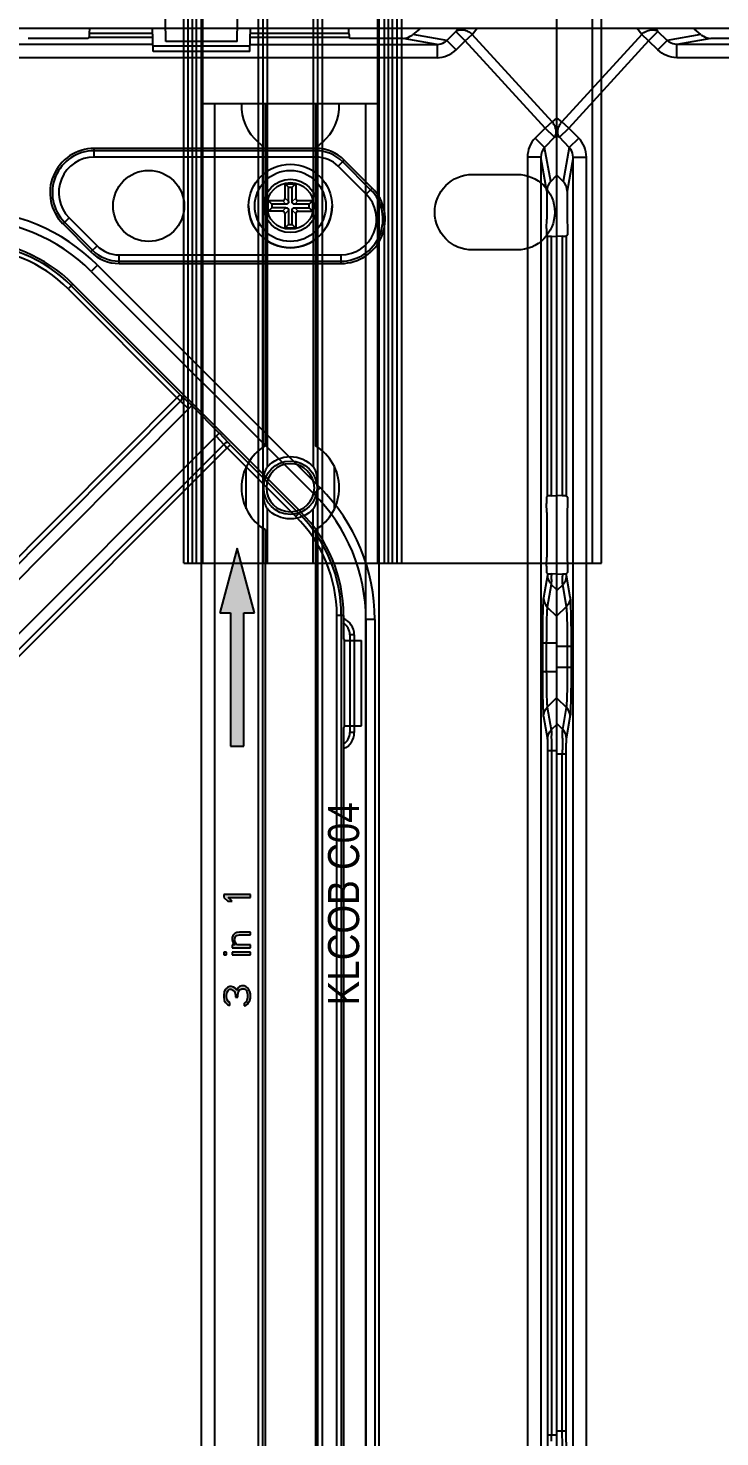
# Model space of a CAD drawing. Header units: millimetres. Extents: x 7531 to 19147, y 2539 to 6525.
# Drawn here: x 16164 to 16241.8, y 4604.5 to 4763 of the extents above; entities that cross this region are included whole.
import ezdxf

# ---------------------------------------------------------------- set-up
doc = ezdxf.new("R2010")
doc.units = ezdxf.units.MM
doc.layers.add('02___PRT_ALL_AXES', color=7, linetype='Continuous')
doc.layers.add('1轮廓线', color=7, linetype='Continuous', lineweight=25)
doc.styles.get("Standard").update_dxf_attribs({"font": 'arial.ttf'})

# ---------------------------------------------------------------- blocks, each defined once
blk = doc.blocks.new('DASFASFASEFWE')
at = {"color": 7, "linetype": 'Continuous'}
for p, q in [((378.89, 3528.24), (378.35, 3527.7)), ((378.35, 3527.7), (390.6, 3515.45)), ((378.71, 3528.05), (390.94, 3515.82)), ((404.52, 3502.61), (378.89, 3528.24)), ((390.95, 3515.81), (279.98, 3404.29)), ((391, 3515.06), (280.37, 3403.9)), ((391, 3515.06), (391.91, 3514.21)), ((392.27, 3514.57), (391.15, 3515.61)), ((392.26, 3514.57), (280.41, 3402.18)), ((392.26, 3514.57), (395.36, 3511.47)), ((283.37, 3399.47), (395.36, 3511.47)), ((285.13, 3399.47), (395.86, 3510.2)), ((285.52, 3399.08), (396.6, 3510.16)), ((395.01, 3511.11), (395.86, 3510.2)), ((396.4, 3510.37), (395.37, 3511.47)), ((396.6, 3510.16), (404.33, 3502.43)), ((396.25, 3509.8), (403.98, 3502.07)), ((403.98, 3502.07), (404.52, 3502.61)), ((409.35, 3490.95), (408.59, 3490.95)), ((408.59, 3285.7), (408.59, 3490.95)), ((409.09, 3490.95), (409.09, 3285.7)), ((409.35, 3490.95), (409.35, 3488.32)), ((409.35, 3488.32), (409.47, 3488.13)), ((409.47, 3488.13), (411.35, 3488.13)), ((409.47, 3478.52), (409.47, 3488.13)), ((411.35, 3478.52), (411.35, 3488.13)), ((409.47, 3478.52), (409.35, 3478.32)), ((409.47, 3478.52), (411.35, 3478.52)), ((409.35, 3478.32), (409.35, 3298.32))]:
    blk.add_line(p, q, dxfattribs=at)
for centre, radius, start, end in [((367.23, 3516.57), 16.5, 45, 90), ((367.23, 3516.57), 16.24, 45, 90), ((367.23, 3516.57), 15.74, 45, 90), ((414.62, 3539.52), 34, 225.0561, 225.991), ((418.17, 3531.77), 31.04, 224.0334, 225.0575), ((392.85, 3490.95), 16.24, 0, 45), ((392.85, 3490.95), 16.5, 0, 45), ((392.85, 3490.95), 15.74, 0, 45)]:
    blk.add_arc(centre, radius, start, end, dxfattribs=at)
for points, knots in [([(391.15, 3515.61), (391.14, 3515.63), (391.06, 3515.7), (390.99, 3515.77), (390.94, 3515.82)], [0, 0, 0, 0, 0.23021, 1, 1, 1, 1]), ([(391, 3515.06), (391.04, 3515.11), (391.11, 3515.21), (391.18, 3515.34), (391.2, 3515.44), (391.2, 3515.51), (391.18, 3515.57), (391.16, 3515.6), (391.15, 3515.61)], [0, 0, 0, 0, 0.305729, 0.584136, 0.705998, 0.814862, 0.911869, 1, 1, 1, 1]), ([(396.41, 3510.36), (396.4, 3510.37), (396.36, 3510.39), (396.3, 3510.4), (396.24, 3510.4), (396.13, 3510.38), (396, 3510.32), (395.91, 3510.24), (395.86, 3510.2)], [0, 0, 0, 0, 0.088114, 0.185114, 0.293982, 0.415858, 0.694295, 1, 1, 1, 1]), ([(396.6, 3510.16), (396.58, 3510.18), (396.51, 3510.25), (396.44, 3510.32), (396.4, 3510.37)], [0, 0, 0, 0, 0.266383, 1, 1, 1, 1])]:
    blk.add_open_spline(points, degree=3, knots=knots, dxfattribs=at)
blk = doc.blocks.new('32332232')
at = {"color": 7, "linetype": 'Continuous'}
for p, q in [((3526.86, 1655.2), (3526.86, 1992.7)), ((3526.86, 1992.7), (4126.86, 1992.7)), ((3536.39, 1992), (3527.41, 1982.18)), ((3536.39, 1992), (3535.83, 1992.7)), ((3537.17, 1991.28), (3536.39, 1992)), ((3537.17, 1991.28), (3538.22, 1992.34)), ((3538.22, 1992.34), (3537.94, 1992.7)), ((3539.26, 1991.32), (3538.22, 1992.34)), ((3543.06, 1991.98), (3539.26, 1991.32)), ((3542.33, 1992.58), (3542.21, 1992.7)), ((3543.06, 1991.98), (3542.33, 1992.58)), ((4074.26, 1992.09), (4074.28, 1992.7)), ((4081.37, 1992.09), (4074.26, 1992.09)), ((4081.42, 1990.06), (4081.36, 1992.7)), ((4092.29, 1990.06), (4092.36, 1992.7)), ((4103.45, 1992.09), (4092.34, 1992.09)), ((4103.45, 1992.09), (4103.43, 1992.7)), ((4111.38, 1992.58), (4110.65, 1991.98)), ((4114.45, 1991.32), (4110.65, 1991.98)), ((4111.38, 1992.58), (4111.5, 1992.7)), ((4114.45, 1991.32), (4115.49, 1992.34)), ((4115.49, 1992.34), (4115.78, 1992.7)), ((4115.49, 1992.34), (4116.54, 1991.28)), ((4116.54, 1991.28), (4117.32, 1992)), ((4117.32, 1992), (4117.88, 1992.7)), ((4126.3, 1982.18), (4117.32, 1992)), ((4126.86, 1655.2), (4126.86, 1992.7)), ((3537.17, 1991.28), (3528.19, 1981.46)), ((3538.21, 1990.25), (3537.17, 1991.28)), ((3538.21, 1990.25), (3539.26, 1991.32)), ((3544.17, 1991.55), (3540.35, 1990.88)), ((3540.35, 1989.38), (3540.35, 1990.88)), ((3561.4, 1990.88), (3540.35, 1990.88)), ((3548.35, 1991.55), (3544.17, 1991.55)), ((4081.4, 1990.88), (3829.16, 1990.88)), ((4072.35, 1991.55), (4067.36, 1991.55)), ((4073.38, 1991.53), (4072.36, 1991.55)), ((4074.11, 1991.53), (4073.38, 1991.53)), ((4074.23, 1991.65), (4074.11, 1991.53)), ((4081.38, 1991.65), (4074.23, 1991.65)), ((4092.3, 1990.68), (4081.41, 1990.68)), ((4092.31, 1990.88), (4113.36, 1990.88)), ((4103.48, 1991.65), (4092.33, 1991.65)), ((4103.61, 1991.53), (4103.48, 1991.65)), ((4104.33, 1991.53), (4103.61, 1991.53)), ((4105.36, 1991.55), (4104.33, 1991.53)), ((4109.54, 1991.55), (4105.36, 1991.55)), ((4113.36, 1990.88), (4109.54, 1991.55)), ((4113.36, 1990.88), (4113.36, 1989.38)), ((4114.45, 1991.32), (4115.5, 1990.25)), ((4115.5, 1990.25), (4116.54, 1991.28)), ((4125.52, 1981.46), (4116.54, 1991.28)), ((3824.55, 1989.38), (3540.35, 1989.38)), ((4113.36, 1989.38), (3829.16, 1989.38)), ((4092.29, 1990.06), (4081.42, 1990.06)), ((3527.41, 1982.18), (3526.86, 1982.62)), ((4126.86, 1982.62), (4126.3, 1982.18)), ((3527.13, 1980.42), (3528.19, 1981.46)), ((3528.19, 1981.46), (3527.41, 1982.18)), ((3529.3, 1980.34), (3528.19, 1981.46)), ((4125.52, 1981.46), (4124.41, 1980.34)), ((4126.3, 1982.18), (4125.52, 1981.46)), ((4126.58, 1980.42), (4125.52, 1981.46)), ((3527.13, 1980.42), (3526.86, 1980.63)), ((3528.24, 1979.29), (3527.13, 1980.42)), ((3528.24, 1979.29), (3529.3, 1980.34)), ((4125.47, 1979.29), (4124.41, 1980.34)), ((4126.58, 1980.42), (4125.47, 1979.29)), ((4126.86, 1980.63), (4126.58, 1980.42)), ((3528.24, 1979.29), (3527.56, 1975.45)), ((3528.67, 1978.2), (3528, 1974.38)), ((3528.67, 1825.92), (3528.67, 1978.2)), ((3528.67, 1978.2), (3530.17, 1978.2)), ((3530.17, 1825.92), (3530.17, 1978.2)), ((4099.77, 1979.16), (4074.79, 1979.16)), ((4074.79, 1978.2), (4074.79, 1979.16)), ((4099.77, 1978.91), (4074.79, 1978.91)), ((4099.77, 1978.2), (4074.79, 1978.2)), ((4099.77, 1978.2), (4099.77, 1979.16)), ((4102.24, 1977.17), (4102.93, 1977.86)), ((4106.07, 1974.71), (4102.93, 1977.86)), ((4125.04, 1978.2), (4123.54, 1978.2)), ((4123.54, 1978.2), (4123.54, 1826.25)), ((4125.04, 1978.2), (4125.04, 1826.25)), ((4125.71, 1974.38), (4125.04, 1978.2)), ((4126.15, 1975.45), (4125.47, 1979.29)), ((3527.56, 1975.45), (3526.86, 1976.17)), ((4105.39, 1974.03), (4102.24, 1977.17)), ((4105.89, 1974.53), (4102.75, 1977.67)), ((4126.15, 1975.45), (4126.86, 1976.17)), ((4105.39, 1974.03), (4106.07, 1974.71)), ((3528, 1974.38), (3528, 1971.2)), ((4125.71, 1974.38), (4125.71, 1971.2)), ((3528, 1971.2), (3528.03, 1970.17)), ((3528.03, 1970.17), (3528.03, 1969.45)), ((4071.28, 1970.69), (4071.96, 1971.37)), ((4071.28, 1970.69), (4074.42, 1967.54)), ((4071.46, 1970.87), (4074.61, 1967.72)), ((4071.96, 1971.37), (4075.11, 1968.22)), ((4125.68, 1970.17), (4125.71, 1971.2)), ((4125.68, 1970.17), (4125.68, 1969.45)), ((3527.46, 1969.29), (3526.86, 1969.28)), ((3527.46, 1969.29), (3527.46, 1940.1)), ((3528.03, 1969.45), (3527.9, 1969.32)), ((3527.9, 1969.32), (3527.9, 1940.07)), ((4074.42, 1967.54), (4075.11, 1968.22)), ((4125.81, 1969.32), (4125.68, 1969.45)), ((4125.81, 1940.07), (4125.81, 1969.32)), ((4126.25, 1969.29), (4126.86, 1969.28)), ((4126.25, 1940.1), (4126.25, 1969.29)), ((4077.58, 1967.2), (4102.56, 1967.2)), ((4077.58, 1966.23), (4077.58, 1967.2)), ((4102.56, 1966.23), (4102.56, 1967.2)), ((4075.16, 1966.05), (4074.46, 1965.34)), ((4074.46, 1965.34), (4099.5, 1940.3)), ((4075.16, 1966.05), (4100.2, 1941)), ((4077.58, 1966.49), (4102.56, 1966.49)), ((4077.58, 1966.23), (4102.56, 1966.23)), ((3527.46, 1940.1), (3526.86, 1940.12)), ((3527.9, 1940.07), (3528.03, 1939.95)), ((3528.03, 1939.95), (3528.03, 1939.22)), ((4100.2, 1941), (4099.5, 1940.3)), ((4125.68, 1939.95), (4125.81, 1940.07)), ((4125.68, 1939.95), (4125.68, 1939.22)), ((4126.25, 1940.1), (4126.86, 1940.12)), ((3528.03, 1939.22), (3528, 1938.2)), ((3528, 1938.2), (3528, 1933.2)), ((4125.71, 1938.2), (4125.68, 1939.22)), ((4125.71, 1938.2), (4125.71, 1933.2)), ((3528, 1933.2), (3528.03, 1932.17)), ((3528.03, 1932.17), (3528.03, 1931.45)), ((4125.68, 1932.17), (4125.71, 1933.2)), ((4125.68, 1932.17), (4125.68, 1931.45)), ((3526.86, 1931.29), (3527.47, 1931.3)), ((3527.5, 1930.07), (3527.49, 1930.22)), ((3528.03, 1931.45), (3527.92, 1931.34)), ((3528.36, 1928.68), (3527.94, 1931.12)), ((4125.78, 1931.18), (4125.34, 1928.61)), ((4125.8, 1931.34), (4125.68, 1931.45)), ((4125.8, 1931.34), (4125.78, 1931.18)), ((4126.24, 1930.59), (4126.22, 1930.16)), ((4126.24, 1930.66), (4126.24, 1930.59)), ((4126.86, 1931.28), (4126.25, 1931.3)), ((4126.25, 1931.3), (4126.25, 1931.13)), ((3527.5, 1930.07), (3526.86, 1929.44)), ((3527.93, 1927.63), (3527.5, 1930.07)), ((4126.22, 1930.13), (4125.77, 1927.57)), ((4126.22, 1930.16), (4126.22, 1930.13)), ((4126.86, 1929.51), (4126.22, 1930.13)), ((3526.86, 1926.58), (3527.93, 1927.63)), ((4125.77, 1927.57), (4126.86, 1926.5)), ((4106.36, 1926.16), (4105.36, 1926.16)), ((4105.36, 1926.16), (4105.36, 1721.74)), ((4106.36, 1926.16), (4106.36, 1721.74)), ((4104.05, 1924.45), (4103.56, 1924.45)), ((4103.56, 1924.45), (4103.56, 1913.45)), ((4104.05, 1924.45), (4104.05, 1913.45)), ((3528.49, 1923.13), (3526.86, 1923.13)), ((3528.05, 1920.76), (3528.05, 1923.13)), ((3528.49, 1920.76), (3528.49, 1923.13)), ((4125.22, 1923.55), (4126.86, 1923.55)), ((4125.22, 1923.55), (4125.22, 1920.34)), ((4125.66, 1923.55), (4125.66, 1920.34)), ((3528.49, 1920.76), (3526.86, 1920.76)), ((4125.22, 1920.34), (4126.86, 1920.34)), ((3526.86, 1917.32), (3527.93, 1916.26)), ((3527.5, 1913.82), (3527.93, 1916.26)), ((4125.77, 1916.32), (4126.86, 1917.39)), ((4125.77, 1916.32), (4126.22, 1913.76)), ((3527.5, 1913.82), (3526.86, 1914.46)), ((3527.94, 1912.78), (3528.36, 1915.22)), ((4125.34, 1915.28), (4125.78, 1912.72)), ((4126.86, 1914.38), (4126.22, 1913.76)), ((4104.05, 1913.45), (4103.56, 1913.45)), ((4126.22, 1913.76), (4126.23, 1913.58)), ((4126.23, 1913.58), (4126.24, 1913.11)), ((4126.25, 1912.77), (4126.25, 1911.43)), ((4125.81, 1911.43), (4126.86, 1911.43)), ((4125.81, 1911.43), (4125.81, 1834.46)), ((4126.25, 1911.43), (4126.25, 1834.46)), ((3527.9, 1911.01), (3526.86, 1911.01)), ((3527.46, 1834.88), (3527.46, 1911.01)), ((3527.9, 1834.88), (3527.9, 1911.01)), ((3527.9, 1834.88), (3526.86, 1834.88)), ((3527.47, 1833.22), (3527.46, 1834.88)), ((4125.81, 1834.46), (4126.86, 1834.46)), ((4082.86, 1653.7), (4082.77, 1658.51)), ((4090.86, 1653.7), (4090.94, 1658.51)), ((4090.86, 1653.7), (4082.86, 1653.7))]:
    blk.add_line(p, q, dxfattribs=at)
blk.add_circle((4080.92, 1972.7), 4, dxfattribs=at)
at = {"color": 6, "linetype": 'Continuous'}
for radius in [4, 3, 2.63]:
    blk.add_circle((4096.86, 1972.7), radius, dxfattribs=at)
at = {"color": 7, "linetype": 'Continuous'}
for centre, radius, start, end in [((3537.83, 1990.45), 2.12, 127.8496, 132.9341), ((4115.88, 1990.45), 2.12, 47.0659, 52.1504), ((3529, 1980.82), 2.1, 139.6253, 146.1693), ((4124.71, 1980.82), 2.1, 33.8309, 40.3747), ((4074.79, 1974.2), 4.97, 90, 225), ((4074.79, 1974.2), 4.71, 90, 225), ((4074.79, 1974.2), 4, 90, 225), ((4099.77, 1974.7), 4.47, 45, 90), ((4099.77, 1974.7), 4.21, 45, 90), ((4099.77, 1974.7), 3.5, 45, 90), ((4102.56, 1971.2), 4.97, 270, 45), ((4102.56, 1971.2), 4.71, 270, 45), ((4102.56, 1971.2), 4, 270, 45), ((4060.31, 1951.2), 21, 45, 90), ((4060.31, 1951.2), 20, 45, 90), ((4077.58, 1970.7), 3.5, 225, 270), ((4077.58, 1970.7), 4.47, 225, 270), ((4077.58, 1970.7), 4.21, 225, 270), ((4085.36, 1926.16), 20, 0, 45), ((4085.36, 1926.16), 21, 0, 45), ((3527.1, 1943.44), 12.14, 271.7301, 272.4354), ((3614.65, 1932.27), 87.19, 180.6343, 180.7935), ((3526.46, 1931.12), 1.47, 339.7115, 344.7298), ((3526.46, 1931.12), 1.48, 344.7516, 359.7286), ((4127.26, 1931.19), 1.48, 200.289, 205.2867), ((4127.28, 1931.19), 1.5, 205.344, 220.1972), ((4127.28, 1931.19), 1.49, 220.1986, 225.1715), ((4126.66, 1945.23), 13.94, 267.8652, 268.3219), ((4056.42, 1931.82), 69.83, 359.0505, 359.4338), ((3526.45, 1931.13), 1.49, 314.8285, 319.8014), ((4102.06, 1924.45), 1.5, 0, 59.9978), ((4102.06, 1924.45), 1.99, 0, 67.4975), ((3615.21, 1911.62), 87.74, 179.2064, 179.3606), ((4102.06, 1913.45), 1.99, 293.7008, 0), ((4102.06, 1913.45), 1.5, 302.2987, 0), ((4056.28, 1912.08), 69.97, 0.569, 0.8407), ((3658.39, 1911.18), 130.93, 179.379, 179.731), ((3690.99, 1911.02), 163.53, 179.7284, 180.0026), ((3973.94, 1834.46), 152.31, 359.7305, 0.0033)]:
    blk.add_arc(centre, radius, start, end, dxfattribs=at)
for centre, major_axis, ratio, start_param, end_param in [((3544.32, 1993.08), (1.77, 0.18), 0.842575, -2.439867, -2.227501), ((4074.23, 1993.15), (0, 1.5), 0.026186, 3.167773, 3.926991), ((4103.48, 1993.15), (0, 1.5), 0.026186, 2.356194, 3.115413), ((4109.39, 1993.08), (1.77, -0.18), 0.842575, -0.914092, -0.701726), ((3544.18, 1993.05), (1.49, 0.26), 0.988643, 3.968491, 4.537312), ((4109.53, 1993.05), (1.49, -0.26), 0.988643, -1.395719, -0.826899), ((3526.5, 1974.37), (0.26, 1.49), 0.988643, -1.395719, -0.614533), ((4127.21, 1974.37), (0.26, -1.49), 0.988643, -2.52706, -1.745874), ((3526.4, 1969.32), (1.5, 0), 0.026186, 5.497787, 6.257005), ((4127.31, 1969.32), (1.5, 0), 0.026186, 3.167773, 3.926991), ((3526.4, 1940.07), (1.5, 0), 0.026186, 6.309365, 7.068583), ((4127.31, 1940.07), (1.5, 0), 0.026186, 8.63938, 9.398598)]:
    blk.add_ellipse(centre, major_axis=major_axis, ratio=ratio, start_param=start_param, end_param=end_param, dxfattribs=at)
for points, knots in [([(3536.53, 1992.12), (3536.61, 1992.18), (3536.9, 1992.38), (3537.25, 1992.5), (3537.52, 1992.52)], [0, 0, 0, 0, 0.263064, 1, 1, 1, 1]), ([(3537.52, 1992.52), (3537.57, 1992.53), (3537.77, 1992.53), (3537.97, 1992.48), (3538.1, 1992.42)], [0, 0, 0, 0, 0.267986, 1, 1, 1, 1]), ([(4115.49, 1992.34), (4115.54, 1992.38), (4115.75, 1992.5), (4116.01, 1992.54), (4116.19, 1992.52)], [0, 0, 0, 0, 0.232903, 1, 1, 1, 1]), ([(4116.53, 1992.46), (4116.59, 1992.44), (4116.82, 1992.36), (4117.03, 1992.23), (4117.18, 1992.12)], [0, 0, 0, 0, 0.24316, 1, 1, 1, 1]), ([(3540.35, 1990.88), (3540.05, 1990.88), (3539.64, 1991), (3539.33, 1991.25), (3539.26, 1991.32)], [0, 0, 0, 0, 0.746977, 1, 1, 1, 1]), ([(4113.36, 1990.88), (4113.66, 1990.88), (4114.07, 1991), (4114.38, 1991.25), (4114.45, 1991.32)], [0, 0, 0, 0, 0.74701, 1, 1, 1, 1]), ([(3540.35, 1989.38), (3539.96, 1989.38), (3539.17, 1989.54), (3538.49, 1989.98), (3538.21, 1990.25)], [0, 0, 0, 0, 0.499971, 1, 1, 1, 1]), ([(4113.36, 1989.38), (4113.75, 1989.38), (4114.54, 1989.54), (4115.22, 1989.98), (4115.5, 1990.25)], [0, 0, 0, 0, 0.499854, 1, 1, 1, 1]), ([(3527.13, 1980.42), (3527.1, 1980.45), (3527, 1980.61), (3526.95, 1980.79), (3526.94, 1980.93)], [0, 0, 0, 0, 0.236778, 1, 1, 1, 1]), ([(3526.98, 1981.35), (3526.99, 1981.41), (3527.06, 1981.63), (3527.16, 1981.84), (3527.26, 1981.99)], [0, 0, 0, 0, 0.241675, 1, 1, 1, 1]), ([(4126.73, 1981.35), (4126.72, 1981.41), (4126.65, 1981.63), (4126.55, 1981.84), (4126.45, 1981.99)], [0, 0, 0, 0, 0.241676, 1, 1, 1, 1]), ([(4126.58, 1980.42), (4126.61, 1980.45), (4126.71, 1980.61), (4126.76, 1980.79), (4126.77, 1980.93)], [0, 0, 0, 0, 0.236778, 1, 1, 1, 1]), ([(3530.17, 1978.2), (3530.17, 1978.6), (3530.02, 1979.39), (3529.57, 1980.06), (3529.3, 1980.34)], [0, 0, 0, 0, 0.499854, 1, 1, 1, 1]), ([(4124.41, 1980.34), (4124.14, 1980.06), (4123.7, 1979.39), (4123.54, 1978.6), (4123.54, 1978.2)], [0, 0, 0, 0, 0.49979, 1, 1, 1, 1]), ([(3528.67, 1978.2), (3528.67, 1978.5), (3528.55, 1978.91), (3528.31, 1979.22), (3528.24, 1979.29)], [0, 0, 0, 0, 0.74701, 1, 1, 1, 1]), ([(3527.49, 1930.22), (3527.49, 1930.27), (3527.48, 1930.55), (3527.47, 1930.83), (3527.47, 1931.06)], [0, 0, 0, 0, 0.179335, 1, 1, 1, 1]), ([(3527.62, 1931.31), (3527.69, 1931.31), (3527.79, 1931.33), (3527.9, 1931.33), (3527.92, 1931.34)], [0, 0, 0, 0, 0.76383, 1, 1, 1, 1]), ([(3527.94, 1931.12), (3527.94, 1931.13), (3527.93, 1931.2), (3527.92, 1931.28), (3527.92, 1931.34)], [0, 0, 0, 0, 0.147979, 1, 1, 1, 1]), ([(4125.8, 1931.34), (4125.81, 1931.32), (4125.94, 1931.32), (4126.05, 1931.31), (4126.14, 1931.3)], [0, 0, 0, 0, 0.231794, 1, 1, 1, 1]), ([(3528.49, 1923.13), (3528.49, 1923.78), (3528.48, 1925), (3528.46, 1926.64), (3528.42, 1927.84), (3528.4, 1928.47), (3528.36, 1928.68)], [0, 0, 0, 0, 0.352213, 0.660074, 0.885264, 1, 1, 1, 1]), ([(4125.34, 1928.61), (4125.3, 1928.42), (4125.29, 1927.85), (4125.24, 1926.75), (4125.23, 1925.26), (4125.22, 1924.14), (4125.22, 1923.55)], [0, 0, 0, 0, 0.115067, 0.340523, 0.648208, 1, 1, 1, 1]), ([(3528.05, 1923.13), (3528.05, 1923.66), (3528.05, 1924.65), (3528.02, 1925.99), (3527.99, 1926.89), (3527.96, 1927.4), (3527.94, 1927.57), (3527.93, 1927.63)], [0, 0, 0, 0, 0.353243, 0.661632, 0.886489, 0.958343, 1, 1, 1, 1]), ([(4125.77, 1927.57), (4125.74, 1927.42), (4125.72, 1926.96), (4125.68, 1926.1), (4125.67, 1924.91), (4125.66, 1924.02), (4125.66, 1923.55)], [0, 0, 0, 0, 0.113648, 0.338748, 0.647039, 1, 1, 1, 1]), ([(3527.93, 1916.26), (3527.94, 1916.32), (3527.96, 1916.49), (3527.99, 1917), (3528.02, 1917.91), (3528.05, 1919.24), (3528.05, 1920.23), (3528.05, 1920.76)], [0, 0, 0, 0, 0.041776, 0.113815, 0.339027, 0.647412, 1, 1, 1, 1]), ([(3528.36, 1915.22), (3528.4, 1915.43), (3528.42, 1916.06), (3528.46, 1917.26), (3528.48, 1918.89), (3528.49, 1920.11), (3528.49, 1920.76)], [0, 0, 0, 0, 0.115041, 0.340581, 0.648437, 1, 1, 1, 1]), ([(4125.22, 1920.34), (4125.22, 1919.75), (4125.23, 1918.64), (4125.24, 1917.14), (4125.29, 1916.05), (4125.3, 1915.47), (4125.34, 1915.28)], [0, 0, 0, 0, 0.351802, 0.659703, 0.88504, 1, 1, 1, 1]), ([(4125.66, 1920.34), (4125.66, 1919.87), (4125.67, 1918.98), (4125.68, 1917.79), (4125.72, 1916.93), (4125.74, 1916.47), (4125.77, 1916.32)], [0, 0, 0, 0, 0.35297, 0.661481, 0.88646, 1, 1, 1, 1]), ([(3527.47, 1912.83), (3527.47, 1913.05), (3527.48, 1913.38), (3527.49, 1913.71), (3527.5, 1913.82)], [0, 0, 0, 0, 0.659247, 1, 1, 1, 1]), ([(3527.9, 1911.01), (3527.9, 1911.4), (3527.9, 1911.92), (3527.92, 1912.51), (3527.93, 1912.71), (3527.94, 1912.78)], [0, 0, 0, 0, 0.659779, 0.885093, 1, 1, 1, 1]), ([(4125.78, 1912.72), (4125.79, 1912.67), (4125.8, 1912.52), (4125.81, 1912.09), (4125.81, 1911.71), (4125.81, 1911.43)], [0, 0, 0, 0, 0.114777, 0.33994, 1, 1, 1, 1]), ([(3527.94, 1833.12), (3527.93, 1833.18), (3527.92, 1833.38), (3527.9, 1833.97), (3527.9, 1834.49), (3527.9, 1834.88)], [0, 0, 0, 0, 0.114901, 0.340306, 1, 1, 1, 1]), ([(4125.81, 1834.46), (4125.81, 1834.18), (4125.81, 1833.8), (4125.8, 1833.37), (4125.79, 1833.23), (4125.78, 1833.18)], [0, 0, 0, 0, 0.659412, 0.884916, 1, 1, 1, 1])]:
    blk.add_open_spline(points, degree=3, knots=knots, dxfattribs=at)
for points in [[(3538.1, 1992.42), (3538.14, 1992.39), (3538.18, 1992.37), (3538.22, 1992.34)], [(4116.19, 1992.52), (4116.31, 1992.51), (4116.42, 1992.49), (4116.53, 1992.46)], [(3526.94, 1980.93), (3526.93, 1981.07), (3526.95, 1981.22), (3526.98, 1981.35)], [(4126.77, 1980.93), (4126.78, 1981.07), (4126.76, 1981.22), (4126.73, 1981.35)], [(4125.47, 1979.29), (4125.2, 1979.01), (4125.04, 1978.59), (4125.04, 1978.2)], [(3527.85, 1930.61), (3527.79, 1930.45), (3527.7, 1930.3), (3527.59, 1930.17)], [(4125.78, 1931.18), (4125.78, 1931.01), (4125.82, 1930.83), (4125.87, 1930.67)], [(3528.36, 1928.68), (3528.36, 1928.3), (3528.19, 1927.9), (3527.93, 1927.63)], [(4125.34, 1928.61), (4125.34, 1928.24), (4125.51, 1927.84), (4125.77, 1927.57)], [(3528.36, 1915.22), (3528.36, 1915.6), (3528.19, 1916), (3527.93, 1916.26)], [(4125.34, 1915.28), (4125.34, 1915.66), (4125.51, 1916.06), (4125.77, 1916.32)], [(3527.94, 1912.78), (3527.94, 1913.16), (3527.77, 1913.56), (3527.5, 1913.82)], [(4125.78, 1912.72), (4125.79, 1913.09), (4125.95, 1913.49), (4126.22, 1913.76)]]:
    blk.add_open_spline(points, degree=3, dxfattribs=at)
blk.add_blockref('DASFASFASEFWE', (3693.5, -1564.32))
blk = doc.blocks.new('*U163')
blk.add_blockref('32332232', (-3826.86, -1827.7))
blk = doc.blocks.new('*U164')
at = {"color": 0, "linetype": 'ByBlock', "lineweight": -2, "transparency": 16777216}
for p in [(1200, 1012.5), (1200, 675), (1800, 675)]:
    blk.add_blockref('*U163', p, dxfattribs=at)
blk = doc.blocks.new('ERTFHGJ')
at = {"color": 40, "linetype": 'Continuous', "true_color": 0xf8d731}
for p, q in [((8878.46, 3617.77), (8878.46, 3696.77)), ((8925.46, 3696.77), (8878.46, 3696.77)), ((8879.46, 3617.77), (8879.46, 3696.77)), ((8900.96, 3696.77), (8900.96, 3617.77)), ((8901.46, 3617.77), (8901.46, 3696.77)), ((8901.96, 3617.77), (8901.96, 3696.77)), ((8902.4, 3617.77), (8902.4, 3696.77)), ((8902.87, 3617.77), (8902.87, 3696.77)), ((8903.46, 3617.77), (8903.46, 3696.77)), ((8903.54, 3696.77), (8903.54, 3617.77)), ((8903.6, 3617.77), (8903.6, 3696.77)), ((8909.88, 3696.77), (8909.88, 3617.77)), ((8910.38, 3617.77), (8910.38, 3696.77)), ((8910.88, 3690.64), (8910.88, 3696.77)), ((8916.03, 3690.64), (8916.03, 3696.77)), ((8916.53, 3617.77), (8916.53, 3696.77)), ((8917.03, 3617.77), (8917.03, 3696.77)), ((8923.31, 3617.77), (8923.31, 3696.77)), ((8923.38, 3696.77), (8923.38, 3617.77)), ((8923.46, 3617.77), (8923.46, 3696.77)), ((8924.04, 3696.77), (8924.04, 3617.77)), ((8924.51, 3696.77), (8924.51, 3617.77)), ((8924.96, 3617.77), (8924.96, 3696.77)), ((8925.46, 3617.77), (8925.46, 3696.77)), ((8910.88, 3685.9), (8910.88, 3628.64)), ((8916.03, 3628.64), (8916.03, 3685.9)), ((8892.96, 3661.52), (8887.96, 3661.52)), ((8887.96, 3653.02), (8892.96, 3653.02)), ((8910.88, 3617.77), (8910.88, 3623.9)), ((8916.03, 3617.77), (8916.03, 3623.9)), ((8925.46, 3617.77), (8878.46, 3617.77))]:
    blk.add_line(p, q, dxfattribs=at)
for centre in [(8913.46, 3688.27), (8913.46, 3626.27)]:
    blk.add_circle(centre, 2.7, dxfattribs=at)
for centre, radius, start, end in [((8913.46, 3688.27), 3.5, 42.6324, 137.3676), ((8913.46, 3688.27), 3.5, 222.6324, 317.3676), ((8887.96, 3657.27), 4.25, 90, 270), ((8892.96, 3657.27), 4.25, 270, 90), ((8913.46, 3626.27), 3.5, 42.6324, 137.3676), ((8913.46, 3626.27), 3.5, 222.6324, 317.3676)]:
    blk.add_arc(centre, radius, start, end, dxfattribs=at)
for points, knots in [([(8910.39, 3688.27), (8910.39, 3688.38), (8910.39, 3688.58), (8910.4, 3688.89), (8910.41, 3689.2), (8910.45, 3689.51), (8910.5, 3689.81), (8910.57, 3690.05), (8910.64, 3690.24), (8910.7, 3690.38), (8910.78, 3690.52), (8910.85, 3690.6), (8910.88, 3690.64)], [0, 0, 0, 0, 0.127092, 0.253318, 0.378322, 0.502266, 0.625619, 0.749056, 0.811111, 0.873552, 0.936512, 1, 1, 1, 1]), ([(8916.03, 3690.64), (8916.07, 3690.6), (8916.13, 3690.52), (8916.21, 3690.38), (8916.27, 3690.24), (8916.35, 3690.05), (8916.41, 3689.81), (8916.47, 3689.51), (8916.5, 3689.2), (8916.52, 3688.89), (8916.53, 3688.58), (8916.53, 3688.37), (8916.53, 3688.27)], [0, 0, 0, 0, 0.063487, 0.126447, 0.188887, 0.250942, 0.37438, 0.497732, 0.621676, 0.746681, 0.872907, 1, 1, 1, 1]), ([(8910.88, 3685.9), (8910.85, 3685.94), (8910.78, 3686.02), (8910.7, 3686.16), (8910.64, 3686.3), (8910.57, 3686.49), (8910.5, 3686.73), (8910.45, 3687.03), (8910.41, 3687.34), (8910.4, 3687.65), (8910.39, 3687.96), (8910.39, 3688.17), (8910.39, 3688.27)], [0, 0, 0, 0, 0.063495, 0.126469, 0.188905, 0.250963, 0.374396, 0.497744, 0.621683, 0.746682, 0.87291, 1, 1, 1, 1]), ([(8916.53, 3688.27), (8916.53, 3688.17), (8916.53, 3687.96), (8916.52, 3687.65), (8916.5, 3687.34), (8916.47, 3687.03), (8916.41, 3686.73), (8916.35, 3686.49), (8916.27, 3686.3), (8916.21, 3686.16), (8916.13, 3686.02), (8916.07, 3685.94), (8916.03, 3685.9)], [0, 0, 0, 0, 0.127092, 0.253319, 0.378323, 0.502267, 0.62562, 0.749057, 0.811112, 0.873553, 0.936512, 1, 1, 1, 1]), ([(8910.39, 3626.27), (8910.39, 3626.38), (8910.39, 3626.58), (8910.4, 3626.89), (8910.41, 3627.2), (8910.45, 3627.51), (8910.5, 3627.81), (8910.57, 3628.05), (8910.64, 3628.24), (8910.7, 3628.38), (8910.78, 3628.52), (8910.85, 3628.6), (8910.88, 3628.64)], [0, 0, 0, 0, 0.127092, 0.253318, 0.378322, 0.502266, 0.625619, 0.749056, 0.811111, 0.873552, 0.936512, 1, 1, 1, 1]), ([(8916.03, 3628.64), (8916.07, 3628.6), (8916.13, 3628.52), (8916.21, 3628.38), (8916.27, 3628.24), (8916.35, 3628.05), (8916.41, 3627.81), (8916.47, 3627.51), (8916.5, 3627.2), (8916.52, 3626.89), (8916.53, 3626.58), (8916.53, 3626.37), (8916.53, 3626.27)], [0, 0, 0, 0, 0.063487, 0.126447, 0.188887, 0.250942, 0.37438, 0.497732, 0.621676, 0.746681, 0.872907, 1, 1, 1, 1]), ([(8910.88, 3623.9), (8910.85, 3623.94), (8910.78, 3624.02), (8910.7, 3624.16), (8910.64, 3624.3), (8910.57, 3624.49), (8910.5, 3624.73), (8910.45, 3625.03), (8910.41, 3625.34), (8910.4, 3625.65), (8910.39, 3625.96), (8910.39, 3626.17), (8910.39, 3626.27)], [0, 0, 0, 0, 0.063495, 0.126469, 0.188905, 0.250963, 0.374396, 0.497744, 0.621683, 0.746682, 0.87291, 1, 1, 1, 1]), ([(8916.53, 3626.27), (8916.53, 3626.17), (8916.53, 3625.96), (8916.52, 3625.65), (8916.5, 3625.34), (8916.47, 3625.03), (8916.41, 3624.73), (8916.35, 3624.49), (8916.27, 3624.3), (8916.21, 3624.16), (8916.13, 3624.02), (8916.07, 3623.94), (8916.03, 3623.9)], [0, 0, 0, 0, 0.127092, 0.253319, 0.378323, 0.502267, 0.62562, 0.749057, 0.811112, 0.873553, 0.936512, 1, 1, 1, 1])]:
    blk.add_open_spline(points, degree=3, knots=knots, dxfattribs=at)
blk = doc.blocks.new('212211221')
at = {"lineweight": 5, "true_color": 0xf26722}
h = blk.add_hatch(color=30, dxfattribs=at)
h.dxf.hatch_style = 1
h.paths.add_polyline_path([(10755.08, 5540.34), (10756.58, 5540.34), (10756.58, 5555.34), (10757.78, 5555.34), (10755.83, 5562.62), (10753.88, 5555.34), (10755.08, 5555.34)])
h = blk.add_hatch(color=30, dxfattribs=at)
h.dxf.hatch_style = 1
h.paths.add_polyline_path([(10754.52, 5513), (10754.4, 5512.75), (10754.33, 5512.31), (10754.33, 5512.18), (10754.4, 5511.75), (10754.52, 5511.5), (10754.78, 5511.25), (10755.04, 5511.18), (10755.04, 5511.5), (10754.84, 5511.62), (10754.72, 5511.81), (10754.65, 5512.12), (10754.65, 5512.37), (10754.72, 5512.68), (10754.84, 5512.87), (10755.04, 5513), (10755.16, 5513), (10755.42, 5512.87), (10755.55, 5512.75), (10755.67, 5512.37), (10755.67, 5512.12), (10755.93, 5512.12), (10755.93, 5512.37), (10755.99, 5512.75), (10756.12, 5512.93), (10756.38, 5513.06), (10756.63, 5513.06), (10756.76, 5513), (10756.89, 5512.87), (10756.95, 5512.75), (10757.01, 5512.43), (10757.01, 5512.06), (10756.95, 5511.75), (10756.89, 5511.62), (10756.76, 5511.5), (10756.63, 5511.43), (10756.63, 5511.12), (10756.82, 5511.18), (10757.01, 5511.31), (10757.14, 5511.5), (10757.27, 5511.75), (10757.33, 5512), (10757.33, 5512.5), (10757.27, 5512.75), (10757.14, 5513), (10757.01, 5513.18), (10756.82, 5513.31), (10756.63, 5513.37), (10756.38, 5513.37), (10756.12, 5513.31), (10755.93, 5513.18), (10755.8, 5512.87), (10755.61, 5513.12), (10755.42, 5513.25), (10755.16, 5513.31), (10755.04, 5513.31), (10754.78, 5513.25)])
h.paths.add_polyline_path([(10754.33, 5517.18), (10754.33, 5516.87), (10754.65, 5516.87), (10754.65, 5517.18)])
h.paths.add_polyline_path([(10755.29, 5517.18), (10755.29, 5516.87), (10757.33, 5516.87), (10757.33, 5517.18)])
h.paths.add_polyline_path([(10755.74, 5518.12), (10755.61, 5518.31), (10755.55, 5518.56), (10755.61, 5518.81), (10755.67, 5518.93), (10755.8, 5519.06), (10756.12, 5519.12), (10757.33, 5519.12), (10757.33, 5519.43), (10756.12, 5519.43), (10755.8, 5519.37), (10755.61, 5519.31), (10755.48, 5519.18), (10755.35, 5519), (10755.29, 5518.81), (10755.29, 5518.56), (10755.35, 5518.31), (10755.48, 5518.12), (10755.61, 5518), (10755.29, 5518), (10755.29, 5517.68), (10757.33, 5517.68), (10757.33, 5518), (10755.87, 5518)])
h.paths.add_polyline_path([(10754.33, 5523.68), (10754.33, 5523.31), (10754.78, 5522.93), (10755.29, 5522.93), (10754.84, 5523.31), (10757.33, 5523.31), (10757.33, 5523.68)])
at = {"color": 30, "linetype": 'Continuous', "true_color": 0xf26722}
for p, q in [((10751.83, 4608.62), (10751.83, 5612.62)), ((10771.83, 5612.62), (10751.83, 5612.62)), ((10753.33, 4608.62), (10753.33, 5612.62)), ((10758.99, 5612.62), (10758.99, 5574.13)), ((10764.67, 5612.62), (10764.67, 5574.13)), ((10770.33, 4608.62), (10770.33, 5612.62)), ((10771.83, 4608.62), (10771.83, 5612.62)), ((10758.23, 4654.08), (10758.23, 5565.26)), ((10758.73, 4654.46), (10758.73, 5564.88)), ((10764.93, 4654.46), (10764.93, 5564.88)), ((10765.43, 4654.08), (10765.43, 5565.26)), ((10755.83, 5562.62), (10753.88, 5555.34)), ((10757.78, 5555.34), (10755.83, 5562.62)), ((10753.88, 5555.34), (10755.08, 5555.34)), ((10755.08, 5555.34), (10755.08, 5540.34)), ((10756.58, 5540.34), (10756.58, 5555.34)), ((10756.58, 5555.34), (10757.78, 5555.34)), ((10755.08, 5540.34), (10756.58, 5540.34)), ((10754.33, 5523.68), (10754.33, 5523.31)), ((10757.33, 5523.68), (10754.33, 5523.68)), ((10754.33, 5523.31), (10754.78, 5522.93)), ((10754.78, 5522.93), (10755.29, 5522.93)), ((10755.29, 5522.93), (10754.84, 5523.31)), ((10754.84, 5523.31), (10757.33, 5523.31)), ((10757.33, 5523.31), (10757.33, 5523.68)), ((10755.35, 5519), (10755.29, 5518.81)), ((10755.29, 5518.81), (10755.29, 5518.56)), ((10755.29, 5518.56), (10755.35, 5518.31)), ((10755.29, 5518), (10755.29, 5517.68)), ((10755.61, 5518), (10755.29, 5518)), ((10755.48, 5519.18), (10755.35, 5519)), ((10755.35, 5518.31), (10755.48, 5518.12)), ((10755.61, 5519.31), (10755.48, 5519.18)), ((10755.48, 5518.12), (10755.61, 5518)), ((10755.55, 5518.56), (10755.61, 5518.81)), ((10755.61, 5518.31), (10755.55, 5518.56)), ((10755.8, 5519.37), (10755.61, 5519.31)), ((10755.61, 5518.81), (10755.67, 5518.93)), ((10755.74, 5518.12), (10755.61, 5518.31)), ((10755.67, 5518.93), (10755.8, 5519.06)), ((10755.87, 5518), (10755.74, 5518.12)), ((10756.12, 5519.43), (10755.8, 5519.37)), ((10755.8, 5519.06), (10756.12, 5519.12)), ((10757.33, 5518), (10755.87, 5518)), ((10757.33, 5519.43), (10756.12, 5519.43)), ((10756.12, 5519.12), (10757.33, 5519.12)), ((10757.33, 5519.12), (10757.33, 5519.43)), ((10757.33, 5517.68), (10757.33, 5518)), ((10754.33, 5517.18), (10754.33, 5516.87)), ((10754.65, 5517.18), (10754.33, 5517.18)), ((10754.33, 5516.87), (10754.65, 5516.87)), ((10754.65, 5516.87), (10754.65, 5517.18)), ((10755.29, 5517.68), (10757.33, 5517.68)), ((10755.29, 5517.18), (10755.29, 5516.87)), ((10757.33, 5517.18), (10755.29, 5517.18)), ((10755.29, 5516.87), (10757.33, 5516.87)), ((10757.33, 5516.87), (10757.33, 5517.18)), ((10754.78, 5513.25), (10754.52, 5513)), ((10755.04, 5513.31), (10754.78, 5513.25)), ((10755.16, 5513.31), (10755.04, 5513.31)), ((10755.42, 5513.25), (10755.16, 5513.31)), ((10755.61, 5513.12), (10755.42, 5513.25)), ((10756.12, 5513.31), (10755.93, 5513.18)), ((10756.38, 5513.37), (10756.12, 5513.31)), ((10756.63, 5513.37), (10756.38, 5513.37)), ((10756.82, 5513.31), (10756.63, 5513.37)), ((10757.01, 5513.18), (10756.82, 5513.31)), ((10754.4, 5512.75), (10754.33, 5512.31)), ((10754.33, 5512.31), (10754.33, 5512.18)), ((10754.33, 5512.18), (10754.4, 5511.75)), ((10754.52, 5513), (10754.4, 5512.75)), ((10754.4, 5511.75), (10754.52, 5511.5)), ((10754.65, 5512.37), (10754.72, 5512.68)), ((10754.65, 5512.12), (10754.65, 5512.37)), ((10754.72, 5511.81), (10754.65, 5512.12)), ((10754.72, 5512.68), (10754.84, 5512.87)), ((10754.84, 5511.62), (10754.72, 5511.81)), ((10754.84, 5512.87), (10755.04, 5513)), ((10755.04, 5511.5), (10754.84, 5511.62)), ((10755.04, 5513), (10755.16, 5513)), ((10755.16, 5513), (10755.42, 5512.87)), ((10755.42, 5512.87), (10755.55, 5512.75)), ((10755.55, 5512.75), (10755.67, 5512.37)), ((10755.8, 5512.87), (10755.61, 5513.12)), ((10755.67, 5512.37), (10755.67, 5512.12)), ((10755.67, 5512.12), (10755.93, 5512.12)), ((10755.93, 5513.18), (10755.8, 5512.87)), ((10755.93, 5512.37), (10755.99, 5512.75)), ((10755.93, 5512.12), (10755.93, 5512.37)), ((10755.99, 5512.75), (10756.12, 5512.93)), ((10756.12, 5512.93), (10756.38, 5513.06)), ((10756.38, 5513.06), (10756.63, 5513.06)), ((10756.63, 5513.06), (10756.76, 5513)), ((10756.76, 5513), (10756.89, 5512.87)), ((10756.89, 5511.62), (10756.76, 5511.5)), ((10756.89, 5512.87), (10756.95, 5512.75)), ((10756.95, 5511.75), (10756.89, 5511.62)), ((10756.95, 5512.75), (10757.01, 5512.43)), ((10757.01, 5512.06), (10756.95, 5511.75)), ((10757.14, 5513), (10757.01, 5513.18)), ((10757.01, 5512.43), (10757.01, 5512.06)), ((10757.27, 5512.75), (10757.14, 5513)), ((10757.14, 5511.5), (10757.27, 5511.75)), ((10757.33, 5512.5), (10757.27, 5512.75)), ((10757.27, 5511.75), (10757.33, 5512)), ((10757.33, 5512), (10757.33, 5512.5)), ((10754.52, 5511.5), (10754.78, 5511.25)), ((10754.78, 5511.25), (10755.04, 5511.18)), ((10755.04, 5511.18), (10755.04, 5511.5)), ((10756.76, 5511.5), (10756.63, 5511.43)), ((10756.63, 5511.43), (10756.63, 5511.12)), ((10756.63, 5511.12), (10756.82, 5511.18)), ((10756.82, 5511.18), (10757.01, 5511.31)), ((10757.01, 5511.31), (10757.14, 5511.5))]:
    blk.add_line(p, q, dxfattribs=at)
for start, end in [(177.9161, 229.1148), (310.8852, 2.0839)]:
    blk.add_arc((10761.83, 5612.42), 5.5, start, end, dxfattribs=at)
at = {"layer": '02___PRT_ALL_AXES', "color": 30, "linetype": 'Continuous', "true_color": 0xf26722}
for p, q in [((10758.23, 5573.58), (10758.23, 5608.26)), ((10758.73, 5573.96), (10758.73, 5607.88)), ((10764.93, 5573.96), (10764.93, 5607.88)), ((10765.43, 5573.58), (10765.43, 5608.26)), ((10756.87, 5567.06), (10756.87, 5571.79)), ((10766.79, 5567.06), (10766.79, 5571.79)), ((10758.99, 5564.71), (10758.99, 4623.63)), ((10764.67, 5564.71), (10764.67, 4623.63))]:
    blk.add_line(p, q, dxfattribs=at)
blk.add_circle((10761.83, 5569.42), 3, dxfattribs=at)
for centre, start, end in [((10761.83, 5612.42), 229.1148, 235.6923), ((10761.83, 5612.42), 304.3077, 310.8852), ((10761.83, 5569.42), 121.0806, 238.9194), ((10761.83, 5569.42), 301.0806, 58.9194)]:
    blk.add_arc(centre, 5.5, start, end, dxfattribs=at)
at = {"color": 30, "lineweight": 5, "true_color": 0xf26722, "insert": (10766.07, 5511.18), "char_height": 3.5, "attachment_point": 1, "rotation": 90}
blk.add_mtext_dynamic_manual_height_columns('{\\fArial|b0|i0|c134|p34;\\W0.85;KLCOB C04}', width=46.9868, gutter_width=1, heights=[0], dxfattribs=at)
blk = doc.blocks.new('5656666')
at = {"xscale": -1}
blk.add_blockref('ERTFHGJ', (22842.29, 1141.09), dxfattribs=at)
blk.add_blockref('212211221', (3167, -802.06))
blk = doc.blocks.new('323232322322')
blk.add_blockref('5656666', (0, 0))
blk = doc.blocks.new('2212121211')
at = {"layer": '1轮廓线', "color": 4, "linetype": 'Continuous', "lineweight": 25}
for p, q in [((14432.11, 3839.67), (14432.51, 3839.27)), ((14432.11, 3838.06), (14432.11, 3839.67)), ((14432.11, 3839.67), (14433.31, 3839.67)), ((14432.51, 3839.27), (14432.91, 3839.27)), ((14432.51, 3837.66), (14432.51, 3839.27)), ((14433.31, 3839.67), (14432.91, 3839.27)), ((14432.91, 3837.66), (14432.91, 3839.27)), ((14433.31, 3839.67), (14433.31, 3838.06)), ((14430.21, 3837.77), (14430.61, 3837.37)), ((14430.21, 3836.57), (14430.21, 3837.77)), ((14430.21, 3837.77), (14431.82, 3837.77)), ((14430.21, 3836.57), (14430.61, 3836.97)), ((14431.82, 3836.57), (14430.21, 3836.57)), ((14430.61, 3837.37), (14430.61, 3836.97)), ((14432.22, 3837.37), (14430.61, 3837.37)), ((14432.22, 3836.97), (14430.61, 3836.97)), ((14432.51, 3836.68), (14432.51, 3835.07)), ((14432.91, 3835.07), (14432.91, 3836.68)), ((14434.81, 3837.37), (14433.2, 3837.37)), ((14433.2, 3836.97), (14434.81, 3836.97)), ((14433.6, 3837.77), (14435.21, 3837.77)), ((14433.6, 3836.57), (14435.21, 3836.57)), ((14435.21, 3837.77), (14434.81, 3837.37)), ((14434.81, 3836.97), (14434.81, 3837.37)), ((14435.21, 3836.57), (14434.81, 3836.97)), ((14435.21, 3837.77), (14435.21, 3836.57)), ((14432.11, 3834.67), (14432.11, 3836.28)), ((14432.11, 3834.67), (14432.51, 3835.07)), ((14432.51, 3835.07), (14432.91, 3835.07)), ((14433.31, 3834.67), (14432.91, 3835.07)), ((14433.31, 3836.28), (14433.31, 3834.67)), ((14433.31, 3834.67), (14432.11, 3834.67))]:
    blk.add_line(p, q, dxfattribs=at)
at = {"layer": '1轮廓线', "color": 4, "linetype": 'Continuous', "lineweight": 13}
for p, q in [((14431.82, 3837.77), (14432.22, 3837.37)), ((14431.82, 3836.57), (14432.22, 3836.97)), ((14432.11, 3838.06), (14432.51, 3837.66)), ((14432.11, 3836.28), (14432.51, 3836.68)), ((14433.31, 3838.06), (14432.91, 3837.66)), ((14433.31, 3836.28), (14432.91, 3836.68)), ((14433.6, 3837.77), (14433.2, 3837.37)), ((14433.6, 3836.57), (14433.2, 3836.97))]:
    blk.add_line(p, q, dxfattribs=at)
at = {"layer": '1轮廓线', "color": 4, "linetype": 'Continuous', "lineweight": 25}
for radius in [4.7, 3]:
    blk.add_circle((14432.71, 3837.17), radius, dxfattribs=at)
blk.add_arc((14432.71, 3837.17), 4.7, 180, 0, dxfattribs=at)
for points in [[(14431.82, 3837.77), (14431.88, 3837.77), (14431.94, 3837.8), (14431.99, 3837.82), (14432.03, 3837.86), (14432.06, 3837.89), (14432.09, 3837.94), (14432.11, 3838), (14432.11, 3838.06)], [(14432.11, 3836.28), (14432.11, 3836.35), (14432.09, 3836.4), (14432.06, 3836.45), (14432.03, 3836.49), (14431.99, 3836.52), (14431.94, 3836.55), (14431.89, 3836.57), (14431.82, 3836.57)], [(14432.51, 3837.66), (14432.51, 3837.6), (14432.49, 3837.54), (14432.47, 3837.49), (14432.43, 3837.45), (14432.39, 3837.42), (14432.34, 3837.39), (14432.29, 3837.37), (14432.22, 3837.37)], [(14432.22, 3836.97), (14432.29, 3836.97), (14432.34, 3836.95), (14432.39, 3836.93), (14432.43, 3836.89), (14432.46, 3836.85), (14432.49, 3836.8), (14432.51, 3836.75), (14432.51, 3836.68)], [(14433.2, 3837.37), (14433.14, 3837.37), (14433.08, 3837.39), (14433.03, 3837.42), (14432.99, 3837.45), (14432.96, 3837.49), (14432.93, 3837.54), (14432.91, 3837.59), (14432.91, 3837.66)], [(14432.91, 3836.68), (14432.91, 3836.75), (14432.93, 3836.8), (14432.95, 3836.85), (14432.99, 3836.89), (14433.03, 3836.93), (14433.08, 3836.95), (14433.13, 3836.97), (14433.2, 3836.97)], [(14433.31, 3838.06), (14433.31, 3838), (14433.34, 3837.94), (14433.36, 3837.89), (14433.39, 3837.86), (14433.43, 3837.82), (14433.48, 3837.8), (14433.54, 3837.77), (14433.6, 3837.77)], [(14433.6, 3836.57), (14433.54, 3836.57), (14433.48, 3836.55), (14433.43, 3836.53), (14433.39, 3836.49), (14433.36, 3836.45), (14433.34, 3836.4), (14433.31, 3836.35), (14433.31, 3836.28)]]:
    blk.add_open_spline(points, degree=2, knots=[0, 0, 0, 0.25, 0.25, 0.5, 0.5, 0.75, 0.75, 1, 1, 1], dxfattribs=at)

msp = doc.modelspace()

# ---------------------------------------------------------------- block references
for name, p in [('*U164', (14723.45518, 3922.98317)), ('323232322322', (2264.62396, -56.08024)), ('2212121211', (1760.74455, 905.81164))]:
    msp.add_blockref(name, p)

doc.saveas('drawing.dxf')
